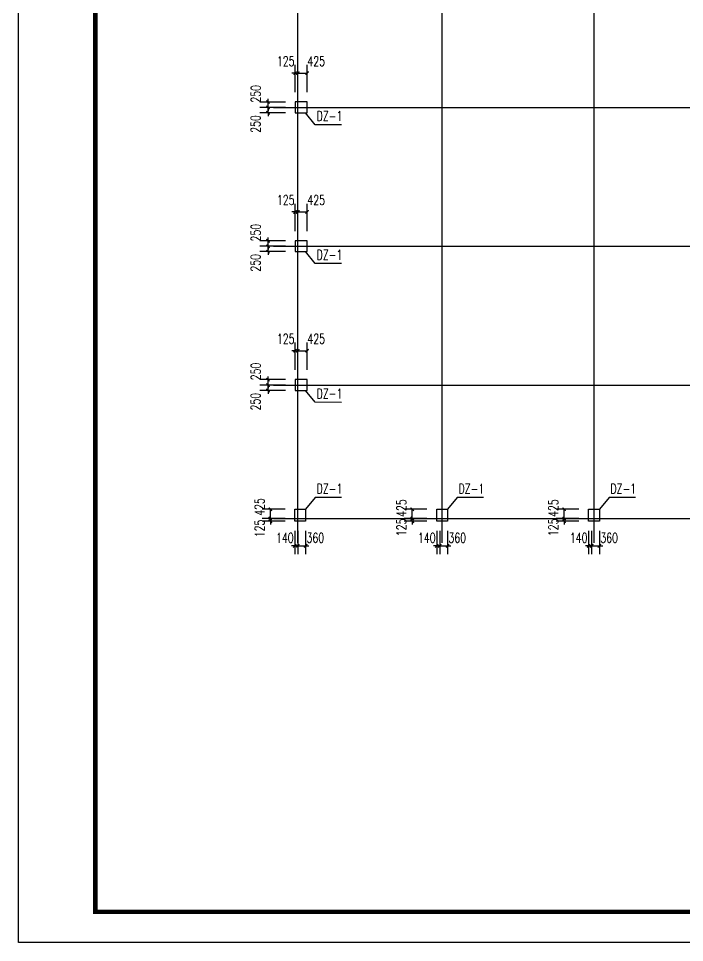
# Model space of a CAD drawing. Extents: x 180850 to 1399066, y 48356 to 327880.
# Drawn here: x 306909 to 337602, y 48356 to 90959 of the extents above; entities that cross this region are included whole.
import ezdxf

# ---------------------------------------------------------------- set-up
doc = ezdxf.new("R2010")
doc.units = 0
doc.header["$LTSCALE"] = 1000
for name, color, linetype in [('AXIS', 3, 'Continuous'), ('DOTE', 1, 'Continuous'), ('PUB_TITLE', 4, 'Continuous'), ('YCX', 90, 'Continuous'), ('承台', 2, 'Continuous')]:
    doc.layers.add(name, color=color, linetype=linetype)
doc.styles.add('_TCH_DIM_T3', font='SIMPLEX', dxfattribs={"width": 0.705882, "bigfont": 'GBCBIG'})
doc.dimstyles.new('TCH_150_1', dxfattribs={"dimtxt": 446.25, "dimasz": 150, "dimexe": 375, "dimexo": 450, "dimgap": 189.375, "dimtad": 1, "dimdec": 0, "dimzin": 0, "dimdsep": 46, "dimtxsty": '_TCH_DIM_T3', "dimblk": 'ARCHTICK', "dimcen": 0.09, "dimclrd": 256, "dimclre": 256, "dimclrt": 7, "dimazin": 2, "dimtfac": 1, "dimtdec": 0, "dimtix": 1, "dimtmove": 2, "dimatfit": 3, "dimfxl": 1, "dimtolj": 1, "dimtzin": 0, "dimarcsym": 0})

# ---------------------------------------------------------------- blocks, each defined once
blk = doc.blocks.new('_ArchTick')
at = {"color": 0, "linetype": 'ByBlock', "const_width": 0.4}
blk.add_lwpolyline([(-0.5, -0.5), (0.5, 0.5)], dxfattribs=at)
blk = doc.blocks.new('*D1141')
at = {"layer": 'AXIS', "linetype": 'ByBlock', "lineweight": -2, "transparency": 16777216}
for p, q in [((319658, 81158), (319658, 82414)), ((319782, 81158), (319782, 82414)), ((319658, 82039), (319508, 82039)), ((319658, 82039), (319782, 82039)), ((319782, 82039), (319932, 82039))]:
    blk.add_line(p, q, dxfattribs=at)
at = {"layer": 'Defpoints', "color": 0, "linetype": 'ByBlock', "transparency": 16777216}
for p in [(319782, 82039), (319658, 80708), (319782, 80708)]:
    blk.add_point(p, dxfattribs=at)
at = {"layer": 'AXIS', "linetype": 'ByBlock', "lineweight": -2, "transparency": 16777216, "xscale": 150, "yscale": 150, "zscale": 150}
blk.add_blockref('_ArchTick', (319658, 82039), dxfattribs=at)
at = {"layer": 'AXIS', "linetype": 'ByBlock', "lineweight": -2, "transparency": 16777216, "xscale": 150, "yscale": 150, "zscale": 150, "rotation": 180}
blk.add_blockref('_ArchTick', (319782, 82039), dxfattribs=at)
at = {"layer": 'AXIS', "color": 7, "linetype": 'ByBlock', "transparency": 16777216, "insert": (319225, 82589), "char_height": 446.2, "attachment_point": 5, "style": '_TCH_DIM_T3'}
blk.add_mtext('\\A1;125', dxfattribs=at)
blk = doc.blocks.new('*D1142')
at = {"layer": 'AXIS', "linetype": 'ByBlock', "lineweight": -2, "transparency": 16777216}
for p, q in [((319208, 80708), (318034, 80708)), ((318409, 80708), (318409, 80858)), ((318409, 80458), (318409, 80708)), ((319208, 80458), (318034, 80458)), ((318409, 80458), (318409, 80308))]:
    blk.add_line(p, q, dxfattribs=at)
at = {"layer": 'Defpoints', "color": 0, "linetype": 'ByBlock', "transparency": 16777216}
for p in [(318409, 80708), (319658, 80708), (319658, 80458)]:
    blk.add_point(p, dxfattribs=at)
at = {"layer": 'AXIS', "linetype": 'ByBlock', "lineweight": -2, "transparency": 16777216, "xscale": 150, "yscale": 150, "zscale": 150}
for p, rotation in [((318409, 80708), 270), ((318409, 80458), 90)]:
    blk.add_blockref('_ArchTick', p, dxfattribs=dict(at, rotation=rotation))
at = {"layer": 'AXIS', "color": 7, "linetype": 'ByBlock', "transparency": 16777216, "insert": (317845, 81084), "char_height": 446.2, "attachment_point": 5, "rotation": 90, "style": '_TCH_DIM_T3'}
blk.add_mtext('\\A1;250', dxfattribs=at)
blk = doc.blocks.new('*D1143')
at = {"layer": 'AXIS', "linetype": 'ByBlock', "lineweight": -2, "transparency": 16777216}
for p, q in [((318409, 80458), (318409, 80608)), ((319208, 80458), (318034, 80458)), ((319208, 80208), (318034, 80208)), ((318409, 80208), (318409, 80458)), ((318409, 80208), (318409, 80058))]:
    blk.add_line(p, q, dxfattribs=at)
at = {"layer": 'Defpoints', "color": 0, "linetype": 'ByBlock', "transparency": 16777216}
for p in [(318409, 80458), (319658, 80458), (319658, 80208)]:
    blk.add_point(p, dxfattribs=at)
at = {"layer": 'AXIS', "linetype": 'ByBlock', "lineweight": -2, "transparency": 16777216, "xscale": 150, "yscale": 150, "zscale": 150}
for p, rotation in [((318409, 80458), 270), ((318409, 80208), 90)]:
    blk.add_blockref('_ArchTick', p, dxfattribs=dict(at, rotation=rotation))
at = {"layer": 'AXIS', "color": 7, "linetype": 'ByBlock', "transparency": 16777216, "insert": (317832, 79694), "char_height": 446.2, "attachment_point": 5, "rotation": 90, "style": '_TCH_DIM_T3'}
blk.add_mtext('\\A1;250', dxfattribs=at)
blk = doc.blocks.new('*D1144')
at = {"layer": 'AXIS', "linetype": 'ByBlock', "lineweight": -2, "transparency": 16777216}
for p, q in [((319782, 81158), (319782, 82414)), ((320208, 81158), (320208, 82414)), ((319782, 82039), (320208, 82039))]:
    blk.add_line(p, q, dxfattribs=at)
at = {"layer": 'Defpoints', "color": 0, "linetype": 'ByBlock', "transparency": 16777216}
for p in [(320208, 82039), (319782, 80708), (320208, 80708)]:
    blk.add_point(p, dxfattribs=at)
at = {"layer": 'AXIS', "linetype": 'ByBlock', "lineweight": -2, "transparency": 16777216, "xscale": 150, "yscale": 150, "zscale": 150, "rotation": 180}
blk.add_blockref('_ArchTick', (319782, 82039), dxfattribs=at)
at = {"layer": 'AXIS', "linetype": 'ByBlock', "lineweight": -2, "transparency": 16777216, "xscale": 150, "yscale": 150, "zscale": 150}
blk.add_blockref('_ArchTick', (320208, 82039), dxfattribs=at)
at = {"layer": 'AXIS', "color": 7, "linetype": 'ByBlock', "transparency": 16777216, "insert": (320630, 82589), "char_height": 446.2, "attachment_point": 5, "style": '_TCH_DIM_T3'}
blk.add_mtext('\\A1;425', dxfattribs=at)
blk = doc.blocks.new('*D1145')
at = {"layer": 'AXIS', "linetype": 'ByBlock', "lineweight": -2, "transparency": 16777216}
for p, q in [((319658, 74758), (319658, 76014)), ((319782, 74758), (319782, 76014)), ((319658, 75639), (319508, 75639)), ((319658, 75639), (319782, 75639)), ((319782, 75639), (319932, 75639))]:
    blk.add_line(p, q, dxfattribs=at)
at = {"layer": 'Defpoints', "color": 0, "linetype": 'ByBlock', "transparency": 16777216}
for p in [(319782, 75639), (319658, 74308), (319782, 74308)]:
    blk.add_point(p, dxfattribs=at)
at = {"layer": 'AXIS', "linetype": 'ByBlock', "lineweight": -2, "transparency": 16777216, "xscale": 150, "yscale": 150, "zscale": 150}
blk.add_blockref('_ArchTick', (319658, 75639), dxfattribs=at)
at = {"layer": 'AXIS', "linetype": 'ByBlock', "lineweight": -2, "transparency": 16777216, "xscale": 150, "yscale": 150, "zscale": 150, "rotation": 180}
blk.add_blockref('_ArchTick', (319782, 75639), dxfattribs=at)
at = {"layer": 'AXIS', "color": 7, "linetype": 'ByBlock', "transparency": 16777216, "insert": (319225, 76189), "char_height": 446.2, "attachment_point": 5, "style": '_TCH_DIM_T3'}
blk.add_mtext('\\A1;125', dxfattribs=at)
blk = doc.blocks.new('*D1146')
at = {"layer": 'AXIS', "linetype": 'ByBlock', "lineweight": -2, "transparency": 16777216}
for p, q in [((319208, 74308), (318034, 74308)), ((318409, 74308), (318409, 74458)), ((318409, 74058), (318409, 74308)), ((319208, 74058), (318034, 74058)), ((318409, 74058), (318409, 73908))]:
    blk.add_line(p, q, dxfattribs=at)
at = {"layer": 'Defpoints', "color": 0, "linetype": 'ByBlock', "transparency": 16777216}
for p in [(318409, 74308), (319658, 74308), (319658, 74058)]:
    blk.add_point(p, dxfattribs=at)
at = {"layer": 'AXIS', "linetype": 'ByBlock', "lineweight": -2, "transparency": 16777216, "xscale": 150, "yscale": 150, "zscale": 150}
for p, rotation in [((318409, 74308), 270), ((318409, 74058), 90)]:
    blk.add_blockref('_ArchTick', p, dxfattribs=dict(at, rotation=rotation))
at = {"layer": 'AXIS', "color": 7, "linetype": 'ByBlock', "transparency": 16777216, "insert": (317845, 74684), "char_height": 446.2, "attachment_point": 5, "rotation": 90, "style": '_TCH_DIM_T3'}
blk.add_mtext('\\A1;250', dxfattribs=at)
blk = doc.blocks.new('*D1147')
at = {"layer": 'AXIS', "linetype": 'ByBlock', "lineweight": -2, "transparency": 16777216}
for p, q in [((318409, 74058), (318409, 74208)), ((319208, 74058), (318034, 74058)), ((319208, 73808), (318034, 73808)), ((318409, 73808), (318409, 74058)), ((318409, 73808), (318409, 73658))]:
    blk.add_line(p, q, dxfattribs=at)
at = {"layer": 'Defpoints', "color": 0, "linetype": 'ByBlock', "transparency": 16777216}
for p in [(318409, 74058), (319658, 74058), (319658, 73808)]:
    blk.add_point(p, dxfattribs=at)
at = {"layer": 'AXIS', "linetype": 'ByBlock', "lineweight": -2, "transparency": 16777216, "xscale": 150, "yscale": 150, "zscale": 150}
for p, rotation in [((318409, 74058), 270), ((318409, 73808), 90)]:
    blk.add_blockref('_ArchTick', p, dxfattribs=dict(at, rotation=rotation))
at = {"layer": 'AXIS', "color": 7, "linetype": 'ByBlock', "transparency": 16777216, "insert": (317832, 73294), "char_height": 446.2, "attachment_point": 5, "rotation": 90, "style": '_TCH_DIM_T3'}
blk.add_mtext('\\A1;250', dxfattribs=at)
blk = doc.blocks.new('*D1148')
at = {"layer": 'AXIS', "linetype": 'ByBlock', "lineweight": -2, "transparency": 16777216}
for p, q in [((319782, 74758), (319782, 76014)), ((320208, 74758), (320208, 76014)), ((319782, 75639), (320208, 75639))]:
    blk.add_line(p, q, dxfattribs=at)
at = {"layer": 'Defpoints', "color": 0, "linetype": 'ByBlock', "transparency": 16777216}
for p in [(320208, 75639), (319782, 74308), (320208, 74308)]:
    blk.add_point(p, dxfattribs=at)
at = {"layer": 'AXIS', "linetype": 'ByBlock', "lineweight": -2, "transparency": 16777216, "xscale": 150, "yscale": 150, "zscale": 150, "rotation": 180}
blk.add_blockref('_ArchTick', (319782, 75639), dxfattribs=at)
at = {"layer": 'AXIS', "linetype": 'ByBlock', "lineweight": -2, "transparency": 16777216, "xscale": 150, "yscale": 150, "zscale": 150}
blk.add_blockref('_ArchTick', (320208, 75639), dxfattribs=at)
at = {"layer": 'AXIS', "color": 7, "linetype": 'ByBlock', "transparency": 16777216, "insert": (320630, 76189), "char_height": 446.2, "attachment_point": 5, "style": '_TCH_DIM_T3'}
blk.add_mtext('\\A1;425', dxfattribs=at)
blk = doc.blocks.new('*D1149')
at = {"layer": 'AXIS', "linetype": 'ByBlock', "lineweight": -2, "transparency": 16777216}
for p, q in [((319642, 67333), (319642, 66268)), ((319782, 67333), (319782, 66268)), ((319642, 66643), (319492, 66643)), ((319642, 66643), (319782, 66643)), ((319782, 66643), (319932, 66643))]:
    blk.add_line(p, q, dxfattribs=at)
at = {"layer": 'Defpoints', "color": 0, "linetype": 'ByBlock', "transparency": 16777216}
for p in [(319642, 67783), (319782, 67783), (319782, 66643)]:
    blk.add_point(p, dxfattribs=at)
at = {"layer": 'AXIS', "linetype": 'ByBlock', "lineweight": -2, "transparency": 16777216, "xscale": 150, "yscale": 150, "zscale": 150}
blk.add_blockref('_ArchTick', (319642, 66643), dxfattribs=at)
at = {"layer": 'AXIS', "linetype": 'ByBlock', "lineweight": -2, "transparency": 16777216, "xscale": 150, "yscale": 150, "zscale": 150, "rotation": 180}
blk.add_blockref('_ArchTick', (319782, 66643), dxfattribs=at)
at = {"layer": 'AXIS', "color": 7, "linetype": 'ByBlock', "transparency": 16777216, "insert": (319184, 67014), "char_height": 446.2, "attachment_point": 5, "style": '_TCH_DIM_T3'}
blk.add_mtext('\\A1;140', dxfattribs=at)
blk = doc.blocks.new('*D1150')
at = {"layer": 'AXIS', "linetype": 'ByBlock', "lineweight": -2, "transparency": 16777216}
for p, q in [((319192, 68333), (318141, 68333)), ((318516, 67908), (318516, 68333)), ((319192, 67908), (318141, 67908))]:
    blk.add_line(p, q, dxfattribs=at)
at = {"layer": 'Defpoints', "color": 0, "linetype": 'ByBlock', "transparency": 16777216}
for p in [(318516, 68333), (319642, 68333), (319642, 67908)]:
    blk.add_point(p, dxfattribs=at)
at = {"layer": 'AXIS', "linetype": 'ByBlock', "lineweight": -2, "transparency": 16777216, "xscale": 150, "yscale": 150, "zscale": 150}
for p, rotation in [((318516, 68333), 90), ((318516, 67908), 270)]:
    blk.add_blockref('_ArchTick', p, dxfattribs=dict(at, rotation=rotation))
at = {"layer": 'AXIS', "color": 7, "linetype": 'ByBlock', "transparency": 16777216, "insert": (318016, 68435), "char_height": 446.2, "attachment_point": 5, "rotation": 90, "style": '_TCH_DIM_T3'}
blk.add_mtext('\\A1;425', dxfattribs=at)
blk = doc.blocks.new('*D1151')
at = {"layer": 'AXIS', "linetype": 'ByBlock', "lineweight": -2, "transparency": 16777216}
for p, q in [((319192, 67908), (318141, 67908)), ((319192, 67783), (318141, 67783)), ((318516, 67908), (318516, 68058)), ((318516, 67783), (318516, 67908)), ((318516, 67783), (318516, 67633))]:
    blk.add_line(p, q, dxfattribs=at)
at = {"layer": 'Defpoints', "color": 0, "linetype": 'ByBlock', "transparency": 16777216}
for p in [(318516, 67908), (319642, 67908), (319642, 67783)]:
    blk.add_point(p, dxfattribs=at)
at = {"layer": 'AXIS', "linetype": 'ByBlock', "lineweight": -2, "transparency": 16777216, "xscale": 150, "yscale": 150, "zscale": 150}
for p, rotation in [((318516, 67908), 270), ((318516, 67783), 90)]:
    blk.add_blockref('_ArchTick', p, dxfattribs=dict(at, rotation=rotation))
at = {"layer": 'AXIS', "color": 7, "linetype": 'ByBlock', "transparency": 16777216, "insert": (318016, 67447), "char_height": 446.2, "attachment_point": 5, "rotation": 90, "style": '_TCH_DIM_T3'}
blk.add_mtext('\\A1;125', dxfattribs=at)
blk = doc.blocks.new('*D1152')
at = {"layer": 'AXIS', "linetype": 'ByBlock', "lineweight": -2, "transparency": 16777216}
for p, q in [((319782, 67333), (319782, 66268)), ((320142, 67339), (320142, 66268)), ((319782, 66643), (319632, 66643)), ((319782, 66643), (320142, 66643)), ((320142, 66643), (320292, 66643))]:
    blk.add_line(p, q, dxfattribs=at)
at = {"layer": 'Defpoints', "color": 0, "linetype": 'ByBlock', "transparency": 16777216}
for p in [(319782, 67783), (320142, 67789), (320142, 66643)]:
    blk.add_point(p, dxfattribs=at)
at = {"layer": 'AXIS', "linetype": 'ByBlock', "lineweight": -2, "transparency": 16777216, "xscale": 150, "yscale": 150, "zscale": 150}
blk.add_blockref('_ArchTick', (319782, 66643), dxfattribs=at)
at = {"layer": 'AXIS', "linetype": 'ByBlock', "lineweight": -2, "transparency": 16777216, "xscale": 150, "yscale": 150, "zscale": 150, "rotation": 180}
blk.add_blockref('_ArchTick', (320142, 66643), dxfattribs=at)
at = {"layer": 'AXIS', "color": 7, "linetype": 'ByBlock', "transparency": 16777216, "insert": (320589, 67014), "char_height": 446.2, "attachment_point": 5, "style": '_TCH_DIM_T3'}
blk.add_mtext('\\A1;360', dxfattribs=at)
blk = doc.blocks.new('*D1153')
at = {"layer": 'AXIS', "linetype": 'ByBlock', "lineweight": -2, "transparency": 16777216}
for p, q in [((326182, 67333), (326182, 66268)), ((326322, 67333), (326322, 66268)), ((326182, 66643), (326032, 66643)), ((326182, 66643), (326322, 66643)), ((326322, 66643), (326472, 66643))]:
    blk.add_line(p, q, dxfattribs=at)
at = {"layer": 'Defpoints', "color": 0, "linetype": 'ByBlock', "transparency": 16777216}
for p in [(326182, 67783), (326322, 67783), (326322, 66643)]:
    blk.add_point(p, dxfattribs=at)
at = {"layer": 'AXIS', "linetype": 'ByBlock', "lineweight": -2, "transparency": 16777216, "xscale": 150, "yscale": 150, "zscale": 150}
blk.add_blockref('_ArchTick', (326182, 66643), dxfattribs=at)
at = {"layer": 'AXIS', "linetype": 'ByBlock', "lineweight": -2, "transparency": 16777216, "xscale": 150, "yscale": 150, "zscale": 150, "rotation": 180}
blk.add_blockref('_ArchTick', (326322, 66643), dxfattribs=at)
at = {"layer": 'AXIS', "color": 7, "linetype": 'ByBlock', "transparency": 16777216, "insert": (325724, 67014), "char_height": 446.2, "attachment_point": 5, "style": '_TCH_DIM_T3'}
blk.add_mtext('\\A1;140', dxfattribs=at)
blk = doc.blocks.new('*D1154')
at = {"layer": 'AXIS', "linetype": 'ByBlock', "lineweight": -2, "transparency": 16777216}
for p, q in [((325732, 68333), (324681, 68333)), ((325056, 67908), (325056, 68333)), ((325732, 67908), (324681, 67908))]:
    blk.add_line(p, q, dxfattribs=at)
at = {"layer": 'Defpoints', "color": 0, "linetype": 'ByBlock', "transparency": 16777216}
for p in [(325056, 68333), (326182, 68333), (326182, 67908)]:
    blk.add_point(p, dxfattribs=at)
at = {"layer": 'AXIS', "linetype": 'ByBlock', "lineweight": -2, "transparency": 16777216, "xscale": 150, "yscale": 150, "zscale": 150}
for p, rotation in [((325056, 68333), 90), ((325056, 67908), 270)]:
    blk.add_blockref('_ArchTick', p, dxfattribs=dict(at, rotation=rotation))
at = {"layer": 'AXIS', "color": 7, "linetype": 'ByBlock', "transparency": 16777216, "insert": (324556, 68385), "char_height": 446.2, "attachment_point": 5, "rotation": 90, "style": '_TCH_DIM_T3'}
blk.add_mtext('\\A1;425', dxfattribs=at)
blk = doc.blocks.new('*D1155')
at = {"layer": 'AXIS', "linetype": 'ByBlock', "lineweight": -2, "transparency": 16777216}
for p, q in [((325732, 67908), (324681, 67908)), ((325732, 67783), (324681, 67783)), ((325056, 67908), (325056, 68058)), ((325056, 67783), (325056, 67908)), ((325056, 67783), (325056, 67633))]:
    blk.add_line(p, q, dxfattribs=at)
at = {"layer": 'Defpoints', "color": 0, "linetype": 'ByBlock', "transparency": 16777216}
for p in [(325056, 67908), (326182, 67908), (326182, 67783)]:
    blk.add_point(p, dxfattribs=at)
at = {"layer": 'AXIS', "linetype": 'ByBlock', "lineweight": -2, "transparency": 16777216, "xscale": 150, "yscale": 150, "zscale": 150}
for p, rotation in [((325056, 67908), 270), ((325056, 67783), 90)]:
    blk.add_blockref('_ArchTick', p, dxfattribs=dict(at, rotation=rotation))
at = {"layer": 'AXIS', "color": 7, "linetype": 'ByBlock', "transparency": 16777216, "insert": (324556, 67497), "char_height": 446.2, "attachment_point": 5, "rotation": 90, "style": '_TCH_DIM_T3'}
blk.add_mtext('\\A1;125', dxfattribs=at)
blk = doc.blocks.new('*D1156')
at = {"layer": 'AXIS', "linetype": 'ByBlock', "lineweight": -2, "transparency": 16777216}
for p, q in [((326322, 67333), (326322, 66268)), ((326682, 67339), (326682, 66268)), ((326322, 66643), (326172, 66643)), ((326322, 66643), (326682, 66643)), ((326682, 66643), (326832, 66643))]:
    blk.add_line(p, q, dxfattribs=at)
at = {"layer": 'Defpoints', "color": 0, "linetype": 'ByBlock', "transparency": 16777216}
for p in [(326322, 67783), (326682, 67789), (326682, 66643)]:
    blk.add_point(p, dxfattribs=at)
at = {"layer": 'AXIS', "linetype": 'ByBlock', "lineweight": -2, "transparency": 16777216, "xscale": 150, "yscale": 150, "zscale": 150}
blk.add_blockref('_ArchTick', (326322, 66643), dxfattribs=at)
at = {"layer": 'AXIS', "linetype": 'ByBlock', "lineweight": -2, "transparency": 16777216, "xscale": 150, "yscale": 150, "zscale": 150, "rotation": 180}
blk.add_blockref('_ArchTick', (326682, 66643), dxfattribs=at)
at = {"layer": 'AXIS', "color": 7, "linetype": 'ByBlock', "transparency": 16777216, "insert": (327129, 67014), "char_height": 446.2, "attachment_point": 5, "style": '_TCH_DIM_T3'}
blk.add_mtext('\\A1;360', dxfattribs=at)
blk = doc.blocks.new('*D1169')
at = {"layer": 'AXIS', "linetype": 'ByBlock', "lineweight": -2, "transparency": 16777216}
for p, q in [((333182, 67333), (333182, 66268)), ((333322, 67333), (333322, 66268)), ((333182, 66643), (333032, 66643)), ((333182, 66643), (333322, 66643)), ((333322, 66643), (333472, 66643))]:
    blk.add_line(p, q, dxfattribs=at)
at = {"layer": 'Defpoints', "color": 0, "linetype": 'ByBlock', "transparency": 16777216}
for p in [(333182, 67783), (333322, 67783), (333322, 66643)]:
    blk.add_point(p, dxfattribs=at)
at = {"layer": 'AXIS', "linetype": 'ByBlock', "lineweight": -2, "transparency": 16777216, "xscale": 150, "yscale": 150, "zscale": 150}
blk.add_blockref('_ArchTick', (333182, 66643), dxfattribs=at)
at = {"layer": 'AXIS', "linetype": 'ByBlock', "lineweight": -2, "transparency": 16777216, "xscale": 150, "yscale": 150, "zscale": 150, "rotation": 180}
blk.add_blockref('_ArchTick', (333322, 66643), dxfattribs=at)
at = {"layer": 'AXIS', "color": 7, "linetype": 'ByBlock', "transparency": 16777216, "insert": (332724, 67014), "char_height": 446.2, "attachment_point": 5, "style": '_TCH_DIM_T3'}
blk.add_mtext('\\A1;140', dxfattribs=at)
blk = doc.blocks.new('*D1170')
at = {"layer": 'AXIS', "linetype": 'ByBlock', "lineweight": -2, "transparency": 16777216}
for p, q in [((332732, 68333), (331681, 68333)), ((332056, 67908), (332056, 68333)), ((332732, 67908), (331681, 67908))]:
    blk.add_line(p, q, dxfattribs=at)
at = {"layer": 'Defpoints', "color": 0, "linetype": 'ByBlock', "transparency": 16777216}
for p in [(332056, 68333), (333182, 68333), (333182, 67908)]:
    blk.add_point(p, dxfattribs=at)
at = {"layer": 'AXIS', "linetype": 'ByBlock', "lineweight": -2, "transparency": 16777216, "xscale": 150, "yscale": 150, "zscale": 150}
for p, rotation in [((332056, 68333), 90), ((332056, 67908), 270)]:
    blk.add_blockref('_ArchTick', p, dxfattribs=dict(at, rotation=rotation))
at = {"layer": 'AXIS', "color": 7, "linetype": 'ByBlock', "transparency": 16777216, "insert": (331556, 68385), "char_height": 446.2, "attachment_point": 5, "rotation": 90, "style": '_TCH_DIM_T3'}
blk.add_mtext('\\A1;425', dxfattribs=at)
blk = doc.blocks.new('*D1171')
at = {"layer": 'AXIS', "linetype": 'ByBlock', "lineweight": -2, "transparency": 16777216}
for p, q in [((332732, 67908), (331681, 67908)), ((332732, 67783), (331681, 67783)), ((332056, 67908), (332056, 68058)), ((332056, 67783), (332056, 67908)), ((332056, 67783), (332056, 67633))]:
    blk.add_line(p, q, dxfattribs=at)
at = {"layer": 'Defpoints', "color": 0, "linetype": 'ByBlock', "transparency": 16777216}
for p in [(332056, 67908), (333182, 67908), (333182, 67783)]:
    blk.add_point(p, dxfattribs=at)
at = {"layer": 'AXIS', "linetype": 'ByBlock', "lineweight": -2, "transparency": 16777216, "xscale": 150, "yscale": 150, "zscale": 150}
for p, rotation in [((332056, 67908), 270), ((332056, 67783), 90)]:
    blk.add_blockref('_ArchTick', p, dxfattribs=dict(at, rotation=rotation))
at = {"layer": 'AXIS', "color": 7, "linetype": 'ByBlock', "transparency": 16777216, "insert": (331556, 67497), "char_height": 446.2, "attachment_point": 5, "rotation": 90, "style": '_TCH_DIM_T3'}
blk.add_mtext('\\A1;125', dxfattribs=at)
blk = doc.blocks.new('*D1172')
at = {"layer": 'AXIS', "linetype": 'ByBlock', "lineweight": -2, "transparency": 16777216}
for p, q in [((333322, 67333), (333322, 66268)), ((333682, 67339), (333682, 66268)), ((333322, 66643), (333172, 66643)), ((333322, 66643), (333682, 66643)), ((333682, 66643), (333832, 66643))]:
    blk.add_line(p, q, dxfattribs=at)
at = {"layer": 'Defpoints', "color": 0, "linetype": 'ByBlock', "transparency": 16777216}
for p in [(333322, 67783), (333682, 67789), (333682, 66643)]:
    blk.add_point(p, dxfattribs=at)
at = {"layer": 'AXIS', "linetype": 'ByBlock', "lineweight": -2, "transparency": 16777216, "xscale": 150, "yscale": 150, "zscale": 150}
blk.add_blockref('_ArchTick', (333322, 66643), dxfattribs=at)
at = {"layer": 'AXIS', "linetype": 'ByBlock', "lineweight": -2, "transparency": 16777216, "xscale": 150, "yscale": 150, "zscale": 150, "rotation": 180}
blk.add_blockref('_ArchTick', (333682, 66643), dxfattribs=at)
at = {"layer": 'AXIS', "color": 7, "linetype": 'ByBlock', "transparency": 16777216, "insert": (334129, 67014), "char_height": 446.2, "attachment_point": 5, "style": '_TCH_DIM_T3'}
blk.add_mtext('\\A1;360', dxfattribs=at)
blk = doc.blocks.new('*D1694')
at = {"layer": 'AXIS', "linetype": 'ByBlock', "lineweight": -2, "transparency": 16777216}
for p, q in [((319658, 87558), (319658, 88814)), ((319782, 87558), (319782, 88814)), ((319658, 88439), (319508, 88439)), ((319658, 88439), (319782, 88439)), ((319782, 88439), (319932, 88439))]:
    blk.add_line(p, q, dxfattribs=at)
at = {"layer": 'Defpoints', "color": 0, "linetype": 'ByBlock', "transparency": 16777216}
for p in [(319782, 88439), (319658, 87108), (319782, 87108)]:
    blk.add_point(p, dxfattribs=at)
at = {"layer": 'AXIS', "linetype": 'ByBlock', "lineweight": -2, "transparency": 16777216, "xscale": 150, "yscale": 150, "zscale": 150}
blk.add_blockref('_ArchTick', (319658, 88439), dxfattribs=at)
at = {"layer": 'AXIS', "linetype": 'ByBlock', "lineweight": -2, "transparency": 16777216, "xscale": 150, "yscale": 150, "zscale": 150, "rotation": 180}
blk.add_blockref('_ArchTick', (319782, 88439), dxfattribs=at)
at = {"layer": 'AXIS', "color": 7, "linetype": 'ByBlock', "transparency": 16777216, "insert": (319225, 88989), "char_height": 446.2, "attachment_point": 5, "style": '_TCH_DIM_T3'}
blk.add_mtext('\\A1;125', dxfattribs=at)
blk = doc.blocks.new('*D1695')
at = {"layer": 'AXIS', "linetype": 'ByBlock', "lineweight": -2, "transparency": 16777216}
for p, q in [((319208, 87108), (318034, 87108)), ((318409, 87108), (318409, 87258)), ((318409, 86858), (318409, 87108)), ((319208, 86858), (318034, 86858)), ((318409, 86858), (318409, 86708))]:
    blk.add_line(p, q, dxfattribs=at)
at = {"layer": 'Defpoints', "color": 0, "linetype": 'ByBlock', "transparency": 16777216}
for p in [(318409, 87108), (319658, 87108), (319658, 86858)]:
    blk.add_point(p, dxfattribs=at)
at = {"layer": 'AXIS', "linetype": 'ByBlock', "lineweight": -2, "transparency": 16777216, "xscale": 150, "yscale": 150, "zscale": 150}
for p, rotation in [((318409, 87108), 270), ((318409, 86858), 90)]:
    blk.add_blockref('_ArchTick', p, dxfattribs=dict(at, rotation=rotation))
at = {"layer": 'AXIS', "color": 7, "linetype": 'ByBlock', "transparency": 16777216, "insert": (317845, 87484), "char_height": 446.2, "attachment_point": 5, "rotation": 90, "style": '_TCH_DIM_T3'}
blk.add_mtext('\\A1;250', dxfattribs=at)
blk = doc.blocks.new('*D1696')
at = {"layer": 'AXIS', "linetype": 'ByBlock', "lineweight": -2, "transparency": 16777216}
for p, q in [((318409, 86858), (318409, 87008)), ((319208, 86858), (318034, 86858)), ((319208, 86608), (318034, 86608)), ((318409, 86608), (318409, 86858)), ((318409, 86608), (318409, 86458))]:
    blk.add_line(p, q, dxfattribs=at)
at = {"layer": 'Defpoints', "color": 0, "linetype": 'ByBlock', "transparency": 16777216}
for p in [(318409, 86858), (319658, 86858), (319658, 86608)]:
    blk.add_point(p, dxfattribs=at)
at = {"layer": 'AXIS', "linetype": 'ByBlock', "lineweight": -2, "transparency": 16777216, "xscale": 150, "yscale": 150, "zscale": 150}
for p, rotation in [((318409, 86858), 270), ((318409, 86608), 90)]:
    blk.add_blockref('_ArchTick', p, dxfattribs=dict(at, rotation=rotation))
at = {"layer": 'AXIS', "color": 7, "linetype": 'ByBlock', "transparency": 16777216, "insert": (317832, 86094), "char_height": 446.2, "attachment_point": 5, "rotation": 90, "style": '_TCH_DIM_T3'}
blk.add_mtext('\\A1;250', dxfattribs=at)
blk = doc.blocks.new('*D1697')
at = {"layer": 'AXIS', "linetype": 'ByBlock', "lineweight": -2, "transparency": 16777216}
for p, q in [((319782, 87558), (319782, 88814)), ((320208, 87558), (320208, 88814)), ((319782, 88439), (320208, 88439))]:
    blk.add_line(p, q, dxfattribs=at)
at = {"layer": 'Defpoints', "color": 0, "linetype": 'ByBlock', "transparency": 16777216}
for p in [(320208, 88439), (319782, 87108), (320208, 87108)]:
    blk.add_point(p, dxfattribs=at)
at = {"layer": 'AXIS', "linetype": 'ByBlock', "lineweight": -2, "transparency": 16777216, "xscale": 150, "yscale": 150, "zscale": 150, "rotation": 180}
blk.add_blockref('_ArchTick', (319782, 88439), dxfattribs=at)
at = {"layer": 'AXIS', "linetype": 'ByBlock', "lineweight": -2, "transparency": 16777216, "xscale": 150, "yscale": 150, "zscale": 150}
blk.add_blockref('_ArchTick', (320208, 88439), dxfattribs=at)
at = {"layer": 'AXIS', "color": 7, "linetype": 'ByBlock', "transparency": 16777216, "insert": (320630, 88989), "char_height": 446.2, "attachment_point": 5, "style": '_TCH_DIM_T3'}
blk.add_mtext('\\A1;425', dxfattribs=at)

msp = doc.modelspace()

# ---------------------------------------------------------------- linework, layer by layer
at = {"layer": 'DOTE'}
for p, q in [((326432.41, 66783.25), (326430.76, 119733.25)), ((333432.41, 66783.25), (333430.76, 119733.25)), ((319782.41, 66783.25), (319780.76, 119683.25)), ((318657.41, 86858.25), (370532.41, 86858.25)), ((318657.41, 80458.25), (370532.41, 80458.25)), ((318657.41, 74058.25), (370532.41, 74058.25)), ((318657.41, 67908.25), (370532.41, 67908.25))]:
    msp.add_line(p, q, dxfattribs=at)
at = {"layer": 'PUB_TITLE'}
msp.add_lwpolyline([(306908.52, 132355.95), (425837.69, 132355.95), (425837.69, 48356.03), (306908.52, 48356.03)], close=True, dxfattribs=at)
at = {"layer": 'PUB_TITLE', "const_width": 212.12}
msp.add_lwpolyline([(310443.87, 49770.17), (310443.87, 130941.81), (424423.55, 130941.81), (424423.55, 49770.17)], close=True, dxfattribs=at)
at = {"layer": 'YCX'}
for p, q in [((320582.2, 86062.58), (320142.41, 86608.25)), ((321796.52, 86059.98), (320582.2, 86062.58)), ((320582.2, 79662.58), (320142.41, 80208.25)), ((321796.52, 79659.98), (320582.2, 79662.58)), ((320582.2, 73262.58), (320142.41, 73808.25)), ((321796.52, 73259.98), (320582.2, 73262.58)), ((320582.2, 68878.67), (320142.41, 68333)), ((321796.52, 68881.27), (320582.2, 68878.67)), ((327122.2, 68878.67), (326682.41, 68333)), ((328336.52, 68881.27), (327122.2, 68878.67)), ((334122.2, 68878.67), (333682.41, 68333)), ((335336.52, 68881.27), (334122.2, 68878.67))]:
    msp.add_line(p, q, dxfattribs=at)
at = {"layer": '承台', "color": 6}
for points in [[(319657.67, 87108.25), (319657.67, 86608.25), (320207.67, 86608.25), (320207.67, 87108.25)], [(319657.67, 80708.25), (319657.67, 80208.25), (320207.67, 80208.25), (320207.67, 80708.25)], [(319657.67, 74308.25), (319657.67, 73808.25), (320207.67, 73808.25), (320207.67, 74308.25)], [(319642.41, 68333), (320142.41, 68333), (320142.41, 67783), (319642.41, 67783)], [(326182.41, 68333), (326682.41, 68333), (326682.41, 67783), (326182.41, 67783)], [(333182.41, 68333), (333682.41, 68333), (333682.41, 67783), (333182.41, 67783)]]:
    msp.add_lwpolyline(points, close=True, dxfattribs=at)

# ---------------------------------------------------------------- texts
at = {"layer": 'YCX', "style": '_TCH_DIM_T3', "width": 0.705882}
for p in [(320647.98, 86237.99), (320647.98, 79837.99), (320647.98, 73437.99), (320647.98, 69055.08), (327187.98, 69055.08), (334187.98, 69055.08)]:
    msp.add_text('DZ-1', height=450, dxfattribs=at).set_placement(p)

# ---------------------------------------------------------------- dimensions: what is measured, and where the dimension line sits
at = {"layer": 'AXIS', "linetype": 'ByBlock'}
for base, p1, p2, picture, middle in [((319782.41, 88439.06), (319657.67, 87108.25), (319782.41, 87108.25), '*D1694', (319224.62, 88989.06)), ((320207.67, 88439.06), (319782.41, 87108.25), (320207.67, 87108.25), '*D1697', (320629.59, 88989.06)), ((319782.41, 82039.06), (319657.67, 80708.25), (319782.41, 80708.25), '*D1141', (319224.62, 82589.06)), ((320207.67, 82039.06), (319782.41, 80708.25), (320207.67, 80708.25), '*D1144', (320629.59, 82589.06)), ((319782.41, 75639.06), (319657.67, 74308.25), (319782.41, 74308.25), '*D1145', (319224.62, 76189.06)), ((320207.67, 75639.06), (319782.41, 74308.25), (320207.67, 74308.25), '*D1148', (320629.59, 76189.06)), ((319782.41, 66642.9), (319642.41, 67783), (319782.41, 67783), '*D1149', (319184.37, 67014.22)), ((320142.41, 66642.9), (319782.41, 67783), (320142.41, 67788.71), '*D1152', (320589.33, 67014.22)), ((326322.41, 66642.9), (326182.41, 67783), (326322.41, 67783), '*D1153', (325724.37, 67014.22)), ((326682.41, 66642.9), (326322.41, 67783), (326682.41, 67788.71), '*D1156', (327129.33, 67014.22)), ((333322.41, 66642.9), (333182.41, 67783), (333322.41, 67783), '*D1169', (332724.37, 67014.22)), ((333682.41, 66642.9), (333322.41, 67783), (333682.41, 67788.71), '*D1172', (334129.33, 67014.22))]:
    dim = msp.add_linear_dim(base=base, p1=p1, p2=p2, dimstyle='TCH_150_1', dxfattribs=at)
    dim.commit()
    dim.dimension.update_dxf_attribs({"geometry": picture, "text_midpoint": middle, "dimtype": 160})
for base, p1, p2, picture, middle in [((318408.66, 87108.25), (319657.67, 86858.25), (319657.67, 87108.25), '*D1695', (317844.59, 87484.45)), ((318408.66, 86858.25), (319657.67, 86608.25), (319657.67, 86858.25), '*D1696', (317832.09, 86093.56)), ((318408.66, 80708.25), (319657.67, 80458.25), (319657.67, 80708.25), '*D1142', (317844.59, 81084.45)), ((318408.66, 80458.25), (319657.67, 80208.25), (319657.67, 80458.25), '*D1143', (317832.09, 79693.56)), ((318408.66, 74308.25), (319657.67, 74058.25), (319657.67, 74308.25), '*D1146', (317844.59, 74684.45)), ((318408.66, 74058.25), (319657.67, 73808.25), (319657.67, 74058.25), '*D1147', (317832.09, 73293.56)), ((318516.35, 68333), (319642.41, 67908.25), (319642.41, 68333), '*D1150', (318016.35, 68435.16)), ((325056.35, 68333), (326182.41, 67908.25), (326182.41, 68333), '*D1154', (324556.35, 68385.16)), ((332056.35, 68333), (333182.41, 67908.25), (333182.41, 68333), '*D1170', (331556.35, 68385.16)), ((318516.35, 67908.25), (319642.41, 67783), (319642.41, 67908.25), '*D1151', (318016.35, 67446.87)), ((325056.35, 67908.25), (326182.41, 67783), (326182.41, 67908.25), '*D1155', (324556.35, 67496.87)), ((332056.35, 67908.25), (333182.41, 67783), (333182.41, 67908.25), '*D1171', (331556.35, 67496.87))]:
    dim = msp.add_linear_dim(base=base, p1=p1, p2=p2, angle=270, dimstyle='TCH_150_1', dxfattribs=at)
    dim.commit()
    dim.dimension.update_dxf_attribs({"geometry": picture, "text_midpoint": middle, "dimtype": 160})

doc.saveas('drawing.dxf')
